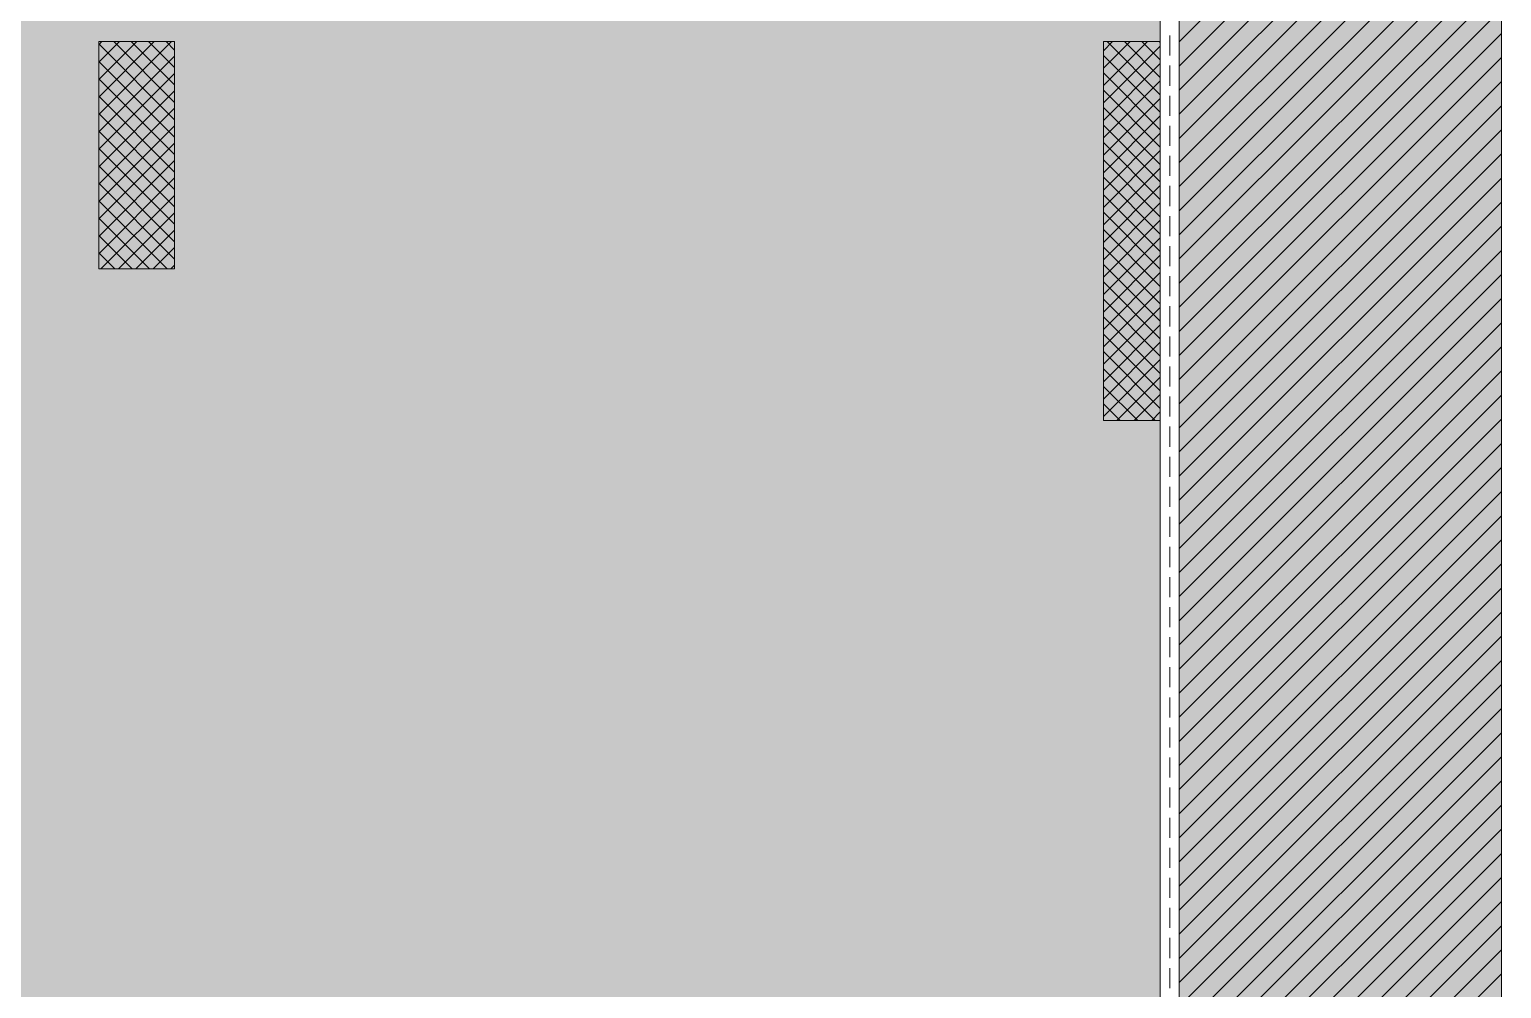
# Model space of a CAD drawing. Header units: metres. Extents: x 312 to 313.4, y 204 to 204.42.
# Drawn here: x 313.1685 to 313.2502, y 204.2515 to 204.3048 of the extents above; entities that cross this region are included whole.
import ezdxf

# ---------------------------------------------------------------- set-up
doc = ezdxf.new("R2010")
doc.units = ezdxf.units.M
for name, color, linetype, true_color in [('PDF_2D Drafting - General', 7, 'Continuous', 0x999999), ('PDF_A - Fill Zone', 7, 'Continuous', 0xcccccc), ('PDF_A - Shtyllat', 7, 'Continuous', 0x999999)]:
    doc.layers.add(name, color=color, linetype=linetype, true_color=true_color)
doc.layers.add('PDF_Drawing & Figure', color=5, linetype='Continuous')

# ---------------------------------------------------------------- blocks, each defined once
blk = doc.blocks.new('bodrumi')
at = {"layer": 'PDF_2D Drafting - General', "true_color": 0xffffff, "transparency": 33554559}
blk.add_hatch(color=7, dxfattribs=at).paths.add_polyline_path([(0.003157, 0.249506), (0.003157, -0.043698), (-0.318948, -0.043698), (-0.318948, 0.214589), (-0.3188, 0.216748), (-0.318358, 0.218866), (-0.317631, 0.220904), (-0.316632, 0.222823), (-0.31538, 0.224587), (-0.313897, 0.226164), (-0.312215, 0.227524), (-0.310361, 0.22864), (-0.308372, 0.229493), (-0.306286, 0.230066), (-0.304141, 0.230348)])
at = {"layer": 'PDF_A - Fill Zone', "true_color": 0xffffff, "transparency": 33554559}
blk.add_hatch(color=7, dxfattribs=at).paths.add_polyline_path([(0.00421, 0.246869), (0.00421, 0.249506), (0.022105, 0.249506), (0.022105, -0.043698), (0.00421, -0.043698)])
at = {"layer": 'PDF_2D Drafting - General', "color": 8, "lineweight": 9, "true_color": 0x7f7f7f}
blk.add_lwpolyline([(0.003157, -0.043698), (0.003157, 0.249506)], dxfattribs=at)
at = {"layer": 'PDF_A - Fill Zone', "lineweight": 5}
for points in [[(0.022105, 0.249506), (0.022105, -0.043698)], [(0.00421, -0.043698), (0.00421, 0.246869)], [(0.00421, 0.189454), (0.022105, 0.207348)], [(0.00421, 0.188114), (0.022105, 0.206009)], [(0.00421, 0.186774), (0.022105, 0.204669)], [(0.00421, 0.185434), (0.022105, 0.203329)], [(0.00421, 0.184095), (0.022105, 0.201989)], [(0.00421, 0.182755), (0.022105, 0.20065)], [(0.00421, 0.181415), (0.022105, 0.19931)], [(0.00421, 0.180075), (0.022105, 0.19797)], [(0.00421, 0.178735), (0.022105, 0.19663)], [(0.00421, 0.177396), (0.022105, 0.19529)], [(0.00421, 0.176056), (0.022105, 0.193951)], [(0.00421, 0.174716), (0.022105, 0.192611)], [(0.00421, 0.173376), (0.022105, 0.191271)], [(0.00421, 0.172037), (0.022105, 0.189931)], [(0.00421, 0.170697), (0.022105, 0.188592)], [(0.00421, 0.169357), (0.022105, 0.187252)], [(0.00421, 0.168017), (0.022105, 0.185912)], [(0.00421, 0.166677), (0.022105, 0.184572)], [(0.00421, 0.165338), (0.022105, 0.183232)], [(0.00421, 0.163998), (0.022105, 0.181893)], [(0.00421, 0.162658), (0.022105, 0.180553)], [(0.00421, 0.161318), (0.022105, 0.179213)], [(0.00421, 0.159979), (0.022105, 0.177873)], [(0.00421, 0.158639), (0.022105, 0.176533)], [(0.00421, 0.157299), (0.022105, 0.175194)], [(0.00421, 0.155959), (0.022105, 0.173854)], [(0.00421, 0.154619), (0.022105, 0.172514)], [(0.00421, 0.15328), (0.022105, 0.171174)], [(0.00421, 0.15194), (0.022105, 0.169835)], [(0.00421, 0.1506), (0.022105, 0.168495)], [(0.00421, 0.14926), (0.022105, 0.167155)], [(0.00421, 0.14792), (0.022105, 0.165815)], [(0.00421, 0.146581), (0.022105, 0.164475)], [(0.00421, 0.145241), (0.022105, 0.163136)], [(0.00421, 0.143901), (0.022105, 0.161796)], [(0.00421, 0.142561), (0.022105, 0.160456)], [(0.00421, 0.141222), (0.022105, 0.159116)], [(0.00421, 0.139882), (0.022105, 0.157777)], [(0.00421, 0.138542), (0.022105, 0.156437)], [(0.00421, 0.137202), (0.022105, 0.155097)], [(0.00421, 0.135862), (0.022105, 0.153757)], [(0.00421, 0.134523), (0.022105, 0.152417)], [(0.00421, 0.133183), (0.022105, 0.151078)], [(0.00421, 0.131843), (0.022105, 0.149738)], [(0.00421, 0.130503), (0.022105, 0.148398)], [(0.00421, 0.129164), (0.022105, 0.147058)], [(0.00421, 0.127824), (0.022105, 0.145719)], [(0.00421, 0.126484), (0.022105, 0.144379)], [(0.00421, 0.125144), (0.022105, 0.143039)], [(0.00421, 0.123804), (0.022105, 0.141699)], [(0.00421, 0.122465), (0.022105, 0.140359)], [(0.00421, 0.121125), (0.022105, 0.13902)], [(0.00421, 0.119785), (0.022105, 0.13768)]]:
    blk.add_lwpolyline(points, dxfattribs=at)
at = {"layer": 'PDF_A - Shtyllat', "lineweight": 5}
for points in [[(-0.05579, 0.185427), (-0.051744, 0.189473)], [(-0.05579, 0.186394), (-0.052711, 0.189473)], [(-0.05579, 0.187362), (-0.053679, 0.189473)], [(-0.05579, 0.18833), (-0.054646, 0.189473)], [(-0.05579, 0.189297), (-0.055614, 0.189473)], [(-0.051579, 0.185129), (-0.05579, 0.18934)], [(-0.051579, 0.186097), (-0.054955, 0.189473)], [(-0.051579, 0.187065), (-0.053988, 0.189473)], [(-0.051579, 0.188032), (-0.05302, 0.189473)], [(-0.051579, 0.189), (-0.052053, 0.189473)], [(0, 0.18703), (0.002443, 0.189473)], [(0, 0.187997), (0.001476, 0.189473)], [(0, 0.188965), (0.000508, 0.189473)], [(0, 0.186062), (0.003157, 0.18922)], [(0.003157, 0.186515), (0.000199, 0.189473)], [(0.003157, 0.187482), (0.001167, 0.189473)], [(0.003157, 0.18845), (0.002134, 0.189473)], [(0.003157, 0.189417), (0.003102, 0.189473)], [(-0.05579, 0.184459), (-0.051579, 0.18867)], [(-0.051579, 0.184162), (-0.05579, 0.188372)], [(0.003157, 0.185547), (0, 0.188705)], [(0, 0.185094), (0.003157, 0.188252)], [(-0.05579, 0.183492), (-0.051579, 0.187702)], [(-0.051579, 0.183194), (-0.05579, 0.187405)], [(0.003157, 0.184579), (0, 0.187737)], [(0, 0.184127), (0.003157, 0.187285)], [(-0.05579, 0.182524), (-0.051579, 0.186734)], [(-0.051579, 0.182227), (-0.05579, 0.186437)], [(0.003157, 0.183612), (0, 0.18677)], [(-0.05579, 0.181556), (-0.051579, 0.185767)], [(0, 0.183159), (0.003157, 0.186317)], [(0.003157, 0.182644), (0, 0.185802)], [(-0.051579, 0.181259), (-0.05579, 0.18547)], [(-0.05579, 0.180589), (-0.051579, 0.184799)], [(0, 0.182191), (0.003157, 0.185349)], [(0.003157, 0.181676), (0, 0.184834)], [(-0.051579, 0.180291), (-0.05579, 0.184502)], [(0, 0.181224), (0.003157, 0.184382)], [(-0.05579, 0.179621), (-0.051579, 0.183832)], [(-0.051579, 0.179324), (-0.05579, 0.183534)], [(0.003157, 0.180709), (0, 0.183867)], [(0, 0.180256), (0.003157, 0.183414)], [(-0.05579, 0.178653), (-0.051579, 0.182864)], [(-0.051579, 0.178356), (-0.05579, 0.182567)], [(0.003157, 0.179741), (0, 0.182899)], [(0, 0.179289), (0.003157, 0.182446)], [(-0.05579, 0.177686), (-0.051579, 0.181896)], [(-0.051579, 0.177389), (-0.05579, 0.181599)], [(0.003157, 0.178774), (0, 0.181932)], [(0, 0.178321), (0.003157, 0.181479)], [(-0.055667, 0.176842), (-0.051579, 0.180929)], [(0.003157, 0.177806), (0, 0.180964)], [(-0.052, 0.176842), (-0.05579, 0.180631)], [(-0.054699, 0.176842), (-0.051579, 0.179961)], [(0, 0.177353), (0.003157, 0.180511)], [(0.003157, 0.176838), (0, 0.179996)], [(-0.052968, 0.176842), (-0.05579, 0.179664)], [(0, 0.176386), (0.003157, 0.179544)], [(0.003157, 0.175871), (0, 0.179029)], [(-0.053935, 0.176842), (-0.05579, 0.178696)], [(-0.053731, 0.176842), (-0.051579, 0.178993)], [(0, 0.175418), (0.003157, 0.178576)], [(-0.054903, 0.176842), (-0.05579, 0.177729)], [(-0.052764, 0.176842), (-0.051579, 0.178026)], [(0.003157, 0.174903), (0, 0.178061)], [(0, 0.17445), (0.003157, 0.177608)], [(-0.051796, 0.176842), (-0.051579, 0.177058)], [(0.003157, 0.173936), (0, 0.177093)], [(0, 0.173483), (0.003157, 0.176641)], [(0.003157, 0.172968), (0, 0.176126)], [(0, 0.172515), (0.003157, 0.175673)], [(0.003157, 0.172), (0, 0.175158)], [(0, 0.171548), (0.003157, 0.174705)], [(0.003157, 0.171033), (0, 0.174191)], [(0, 0.17058), (0.003157, 0.173738)], [(0.003157, 0.170065), (0, 0.173223)], [(0, 0.169612), (0.003157, 0.17277)], [(0.003157, 0.169097), (0, 0.172255)], [(0, 0.168645), (0.003157, 0.171803)], [(0.002867, 0.16842), (0, 0.171288)], [(0.001899, 0.16842), (0, 0.17032)], [(0.000743, 0.16842), (0.003157, 0.170835)], [(0.000932, 0.16842), (0, 0.169352)], [(0.001711, 0.16842), (0.003157, 0.169867)], [(0.002678, 0.16842), (0.003157, 0.1689)]]:
    blk.add_lwpolyline(points, dxfattribs=at)
at = {"layer": 'PDF_A - Shtyllat', "color": 8, "lineweight": 18, "true_color": 0x7f7f7f}
for points in [[(-0.051579, 0.189473), (-0.05579, 0.189473)], [(-0.05579, 0.189473), (-0.05579, 0.176842)], [(-0.051579, 0.176842), (-0.051579, 0.189473)], [(0.003157, 0.189473), (0, 0.189473)], [(0, 0.189473), (0, 0.16842)], [(0.003157, 0.16842), (0.003157, 0.189473)], [(-0.05579, 0.176842), (-0.051579, 0.176842)], [(0, 0.16842), (0.003157, 0.16842)]]:
    blk.add_lwpolyline(points, dxfattribs=at)
at = {"layer": 'PDF_A - Shtyllat', "color": 253, "true_color": 0xaaaaaa, "transparency": 33554559}
for points in [[(-0.05579, 0.176842), (-0.05579, 0.189473), (-0.051579, 0.176842), (-0.051579, 0.189473)], [(0, 0.16842), (0, 0.189473), (0.003157, 0.16842), (0.003157, 0.189473)]]:
    blk.add_solid(points, dxfattribs=at)
at = {"layer": 'PDF_Drawing & Figure', "lineweight": 18}
for points in [[(0.003684, 0.188693), (0.003684, 0.189807)], [(0.003684, 0.187022), (0.003684, 0.188136)], [(0.003684, 0.185351), (0.003684, 0.186465)], [(0.003684, 0.18368), (0.003684, 0.184794)], [(0.003684, 0.182009), (0.003684, 0.183123)], [(0.003684, 0.180338), (0.003684, 0.181452)], [(0.003684, 0.178667), (0.003684, 0.179781)], [(0.003684, 0.176996), (0.003684, 0.17811)], [(0.003684, 0.175325), (0.003684, 0.176439)], [(0.003684, 0.173654), (0.003684, 0.174768)], [(0.003684, 0.171983), (0.003684, 0.173097)], [(0.003684, 0.170312), (0.003684, 0.171426)], [(0.003684, 0.16864), (0.003684, 0.169755)], [(0.003684, 0.166969), (0.003684, 0.168083)], [(0.003684, 0.165298), (0.003684, 0.166412)], [(0.003684, 0.163627), (0.003684, 0.164741)], [(0.003684, 0.161956), (0.003684, 0.16307)], [(0.003684, 0.160285), (0.003684, 0.161399)], [(0.003684, 0.158614), (0.003684, 0.159728)], [(0.003684, 0.156943), (0.003684, 0.158057)], [(0.003684, 0.155272), (0.003684, 0.156386)], [(0.003684, 0.153601), (0.003684, 0.154715)], [(0.003684, 0.15193), (0.003684, 0.153044)], [(0.003684, 0.150259), (0.003684, 0.151373)], [(0.003684, 0.148588), (0.003684, 0.149702)], [(0.003684, 0.146917), (0.003684, 0.148031)], [(0.003684, 0.145246), (0.003684, 0.14636)], [(0.003684, 0.143575), (0.003684, 0.144689)], [(0.003684, 0.141904), (0.003684, 0.143018)], [(0.003684, 0.140233), (0.003684, 0.141347)], [(0.003684, 0.138562), (0.003684, 0.139676)], [(0.003684, 0.13689), (0.003684, 0.138005)]]:
    blk.add_lwpolyline(points, dxfattribs=at)

msp = doc.modelspace()

# ---------------------------------------------------------------- block references
msp.add_blockref('bodrumi', (313.228098, 204.114667))

doc.saveas('drawing.dxf')
